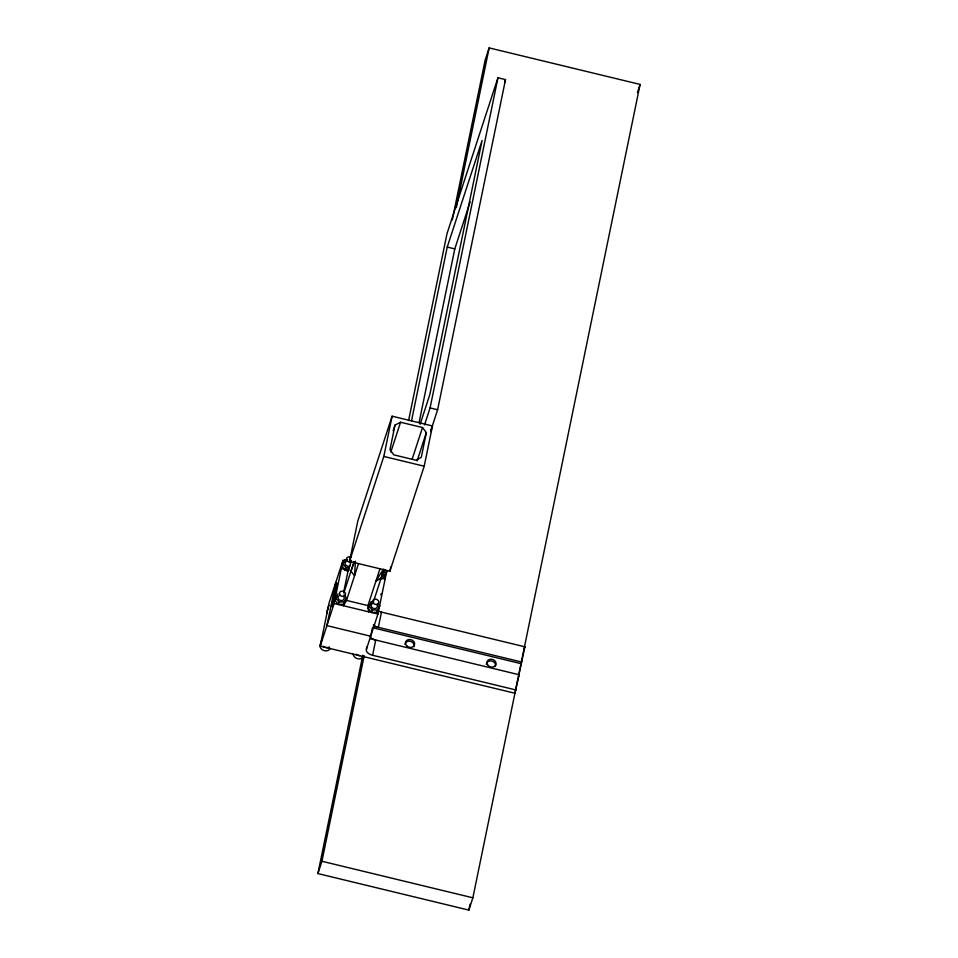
<?xml version="1.0" encoding="UTF-8"?>
<svg xmlns="http://www.w3.org/2000/svg" width="958" height="958" viewBox="0 0 958 958"><rect width="100%" height="100%" fill="white"/><g stroke="black" fill="none" stroke-linecap="round" stroke-linejoin="round"><path stroke-width="1.44" d="M355.418 561.268L354.544 575.806L350.975 571.136L354.209 562.19M370.698 638.83L519.128 674.743L514.925 693.257L320.2 646.135L329.073 602.965L343.012 560.322L345.682 560.969M335.779 582.464L326.906 625.622L370.674 636.22L372.458 627.586M320.2 646.135L334.138 603.48L343.012 560.322M349.502 561.424L357.777 521.164L392.097 416.191L432.477 425.963L424.202 466.211L389.894 571.196L349.502 561.424L383.823 456.439L392.097 416.191M343.826 591.445L347.946 571.387L351.514 560.442M395.019 425.065L389.954 449.733L393.87 454.87L415.796 460.175L421.269 457.373L426.358 432.597L422.502 427.543L400.564 422.239L395.019 425.065L393.163 430.741M408.587 420.586L447.027 233.596L497.956 77.766L505.513 79.586L437.626 409.737L430.681 430.992M452.284 219.945L485.131 60.198L489.143 47.9L640.1 84.424L472.869 897.802L468.857 910.1L317.9 873.576L362.795 655.212M411.521 420.778L447.23 247.08L482.09 140.467L429.867 394.421L420.119 424.274M317.9 873.576L321.924 861.266L364.112 656.098M456.307 207.647L489.143 47.9M516.003 689.976L372.602 655.272A7.772 4.299 11.6 0 1 366.387 649.344L366.962 646.578M366.387 649.344L377.919 614.078L386.793 570.92L384.529 577.83M419.077 422.598L454.787 248.912L470.115 201.994M372.602 655.272L375.728 640.04A7.772 4.299 11.6 0 1 369.86 636.411M377.871 610.641A7.772 4.299 11.6 0 0 381.476 612.114L378.338 627.346A7.772 4.299 11.6 0 1 373.392 624.856M389.894 571.196L390.78 566.885M424.526 424.909L430.082 407.916L497.956 77.766M468.857 910.1L470.055 904.232M518.877 674.971L524.876 646.806L381.476 612.114M349.275 570.034L345.275 570.07L342.066 566.094L344.952 559.676L347.61 559.64M344.952 559.676L342.066 566.094M344.03 594.894L346.449 597.876L343.551 604.306L338.234 604.354L335.013 600.379L337.899 593.948M345.275 570.07L346.066 567.675L342.844 563.699M504.579 82.424L505.513 79.586M338.234 604.354L339.012 601.959L335.803 597.984M343.826 593.002L354.113 561.568M390.828 452.032L400.564 422.239M343.551 604.306L346.449 597.876M343.479 605.743L346.509 600.415L358.567 563.508M412.299 458.75L422.502 427.543M379.991 568.693L367.932 605.6L368.579 611.815M378.051 603.911L379.655 605.911L376.769 612.33L371.441 612.378L368.231 608.402L371.117 601.983L373.776 601.947M417.089 460.978L426.358 432.597M371.117 601.983L368.231 608.402M373.883 600.283L383.715 570.202M371.441 612.378L372.231 609.983L369.01 606.007M430.621 431.639L432.477 425.963M381.152 578.081L383.811 578.057L386.697 571.639L385.092 569.639M386.697 571.639L383.811 578.057M376.769 612.33L379.655 605.911M637.417 92.627L640.1 84.424M523.798 650.087L524.876 646.806M518.589 676.384L519.128 674.743M384.266 569.459L381.033 578.404L375.967 580.991L383.416 569.172M335.013 600.379L336.593 597.349M371.728 603.66L367.932 605.6L346.509 600.415M346.066 567.675L348.724 567.651M381.931 575.686L384.589 575.662M339.012 601.959L344.341 601.911M372.231 609.983L377.548 609.935M379.428 578.68L385.176 578.764M447.23 247.08L454.787 248.912M430.082 407.916L437.626 409.737M383.823 456.439L424.202 466.211M334.138 603.48L377.919 614.078M373.309 626.125L521.739 662.05M373.153 627.861L521.2 663.69M321.924 861.266L472.869 897.802M341.407 568.178L347.946 571.387M329.492 647.021A5.449 4.527 18.1 0 1 322.966 646.183M321.361 644.087A5.449 4.527 18.1 0 1 322.283 639.645M330.199 648.638A5.449 4.527 18.1 0 1 322.463 649.871A5.449 4.527 18.1 0 1 321.205 642.926M343.994 597.289A3.114 2.587 18.1 0 1 342.425 600.427A3.114 2.587 18.1 0 1 338.473 599.001A3.114 2.587 18.1 0 1 339.36 595.613M380.973 593.888A13.208 0.695 -76.4 0 1 380.877 595.014M348.808 568.501A3.114 2.587 18.1 0 1 348.053 568.669M384.769 569.687A3.114 2.587 18.1 0 1 383.344 570.154M384.433 571.734A3.114 2.587 18.1 0 1 381.655 574.333M486.377 664.457A4.67 3.88 18.1 0 1 491.49 660.948A4.67 3.88 18.1 0 1 495.442 666.181M404.947 644.506A4.67 3.88 18.1 0 1 410.323 641.297A4.67 3.88 18.1 0 1 413.916 646.686M350.891 561.963A3.114 2.587 18.1 0 1 346.473 559.029A3.114 2.587 18.1 0 1 351.227 557.46M328.103 608.605A5.449 4.527 18.1 0 1 329.324 605.36M327.337 613.084A5.449 4.527 18.1 0 1 328.259 608.641M349.933 565.962A3.114 2.587 18.1 0 1 345.67 564.933A3.114 2.587 18.1 0 1 346.401 561.34M360.088 655.619A5.449 4.527 18.1 0 1 356.172 654.206M363.824 655.559A5.449 4.527 18.1 0 1 358.316 658.853A5.449 4.527 18.1 0 1 353.191 654.194M376.829 604.678A3.114 2.587 18.1 0 1 376.302 608.15A3.114 2.587 18.1 0 1 372.171 607.623A3.114 2.587 18.1 0 1 371.979 604.055M336.234 585.063L331.803 606.63A13.208 0.695 -76.4 0 0 336.294 588.883A13.208 0.695 -76.4 0 0 336.234 585.063M340.186 595.277A3.114 2.587 18.1 0 0 345.383 594.87A3.114 2.587 18.1 0 0 341.886 591.134A3.114 2.587 18.1 0 0 340.186 595.277M487.574 664.828A4.67 3.88 18.1 0 0 495.537 665.451A4.67 3.88 18.1 0 0 491.43 659.224A4.67 3.88 18.1 0 0 487.574 664.828M406.683 645.812A4.67 3.88 18.1 0 0 414.455 645.045A4.67 3.88 18.1 0 0 409.066 639.525A4.67 3.88 18.1 0 0 406.683 645.812M373.392 603.312A3.114 2.587 18.1 0 0 378.602 602.905A3.114 2.587 18.1 0 0 375.093 599.157A3.114 2.587 18.1 0 0 373.392 603.312"/></g></svg>
